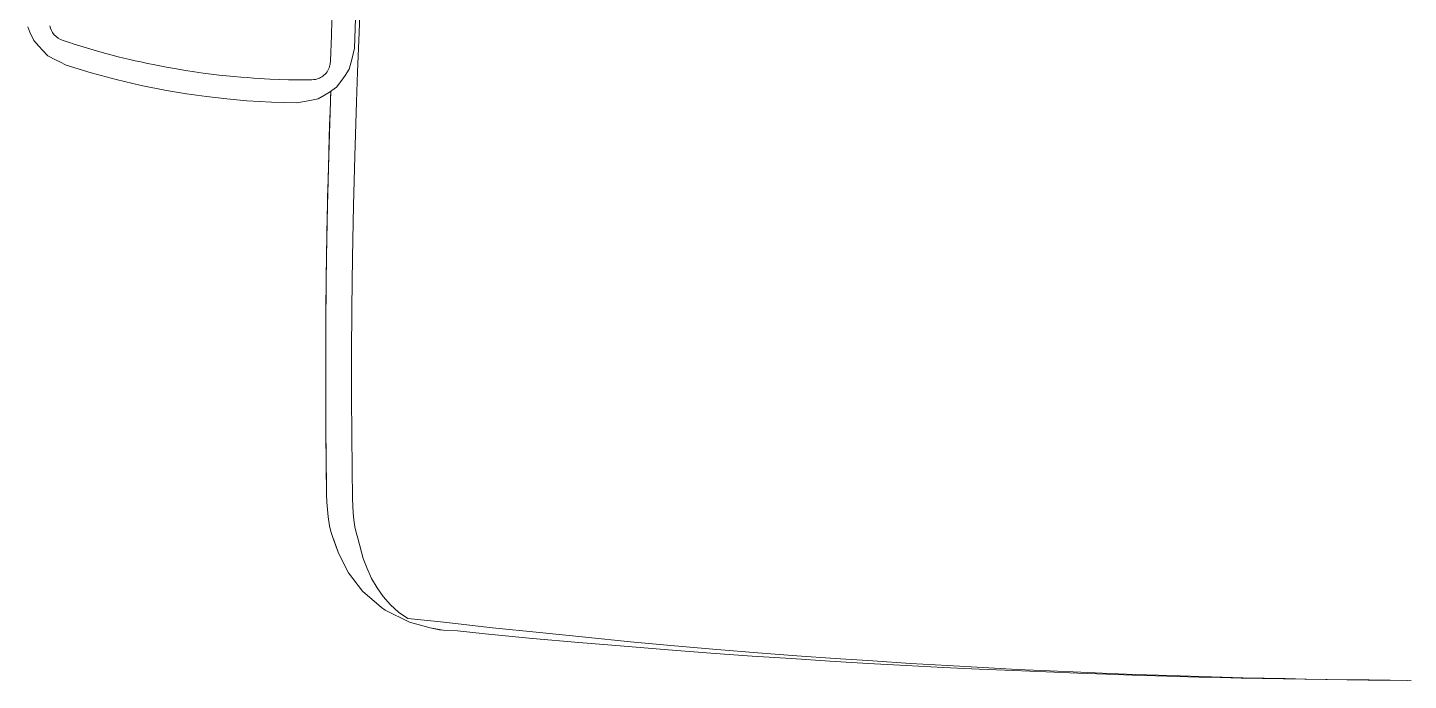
# Model space of a CAD drawing. Header units: inches. Extents: x 14 to 610, y 9 to 600.
# Drawn here: x 452.69 to 463.88, y 536.68 to 541.97 of the extents above; entities that cross this region are included whole.
import ezdxf
from ezdxf.enums import TextEntityAlignment as Align

# ---------------------------------------------------------------- set-up
doc = ezdxf.new("R2010")
doc.units = ezdxf.units.IN
doc.header["$MEASUREMENT"] = 0
doc.layers.add('A-FURN', color=7, linetype='Continuous')
doc.styles.get("Standard").update_dxf_attribs({"font": 'arial.ttf'})

# ---------------------------------------------------------------- blocks, each defined once
blk = doc.blocks.new('P_5CS712HBBK')
at = {"color": 0, "linetype": 'Continuous', "lineweight": 0}
for p, q in [((-9.321, 6.673), (-9.337, 6.238)), ((-9.337, 6.238), (-9.321, 6.673)), ((-9.522, 6.367), (-9.517, 6.496)), ((-9.522, 6.367), (-9.517, 6.496)), ((-9.29, 6.566), (-9.302, 6.299)), ((-9.29, 6.566), (-9.302, 6.299)), ((-11.968, 6.367), (-11.985, 6.409)), ((-11.806, 6.419), (-11.799, 6.398)), ((-11.806, 6.419), (-11.799, 6.398)), ((-11.799, 6.398), (-11.792, 6.38)), ((-11.799, 6.398), (-11.792, 6.38)), ((-11.792, 6.38), (-11.783, 6.363)), ((-11.792, 6.38), (-11.783, 6.363)), ((-11.968, 6.367), (-11.936, 6.298)), ((-11.895, 6.253), (-11.936, 6.298)), ((-11.783, 6.363), (-11.77, 6.346)), ((-11.783, 6.363), (-11.77, 6.346)), ((-11.77, 6.346), (-11.755, 6.331)), ((-11.77, 6.346), (-11.755, 6.331)), ((-11.755, 6.331), (-11.738, 6.318)), ((-11.755, 6.331), (-11.738, 6.318)), ((-11.738, 6.318), (-11.719, 6.308)), ((-11.738, 6.318), (-11.719, 6.308)), ((-11.719, 6.308), (-11.698, 6.3)), ((-11.719, 6.308), (-11.698, 6.3)), ((-11.698, 6.3), (-11.674, 6.292)), ((-11.698, 6.3), (-11.674, 6.292)), ((-11.674, 6.292), (-11.647, 6.283)), ((-11.674, 6.292), (-11.647, 6.283)), ((-11.647, 6.283), (-11.617, 6.273)), ((-11.617, 6.273), (-11.647, 6.283)), ((-11.617, 6.273), (-11.561, 6.256)), ((-11.617, 6.273), (-11.561, 6.256)), ((-9.526, 6.245), (-9.522, 6.367)), ((-9.526, 6.245), (-9.522, 6.367)), ((-9.302, 6.299), (-9.313, 6.044)), ((-9.302, 6.299), (-9.313, 6.044)), ((-11.864, 6.22), (-11.895, 6.253)), ((-11.864, 6.22), (-11.895, 6.253)), ((-11.864, 6.22), (-11.821, 6.176)), ((-11.754, 6.14), (-11.821, 6.176)), ((-11.561, 6.256), (-11.507, 6.239)), ((-11.561, 6.256), (-11.507, 6.239)), ((-11.507, 6.239), (-11.453, 6.223)), ((-11.507, 6.239), (-11.453, 6.223)), ((-11.453, 6.223), (-11.401, 6.208)), ((-11.453, 6.223), (-11.401, 6.208)), ((-11.401, 6.208), (-11.351, 6.194)), ((-11.401, 6.208), (-11.351, 6.194)), ((-11.351, 6.194), (-11.301, 6.18)), ((-11.351, 6.194), (-11.301, 6.18)), ((-11.301, 6.18), (-11.252, 6.168)), ((-11.301, 6.18), (-11.252, 6.168)), ((-11.252, 6.168), (-11.205, 6.156)), ((-11.252, 6.168), (-11.205, 6.156)), ((-11.205, 6.156), (-11.158, 6.145)), ((-11.205, 6.156), (-11.158, 6.145)), ((-9.531, 6.149), (-9.53, 6.161)), ((-9.531, 6.149), (-9.53, 6.161)), ((-9.53, 6.161), (-9.529, 6.174)), ((-9.53, 6.161), (-9.529, 6.174)), ((-9.529, 6.187), (-9.528, 6.2)), ((-9.529, 6.187), (-9.528, 6.2)), ((-9.529, 6.174), (-9.529, 6.187)), ((-9.529, 6.174), (-9.529, 6.187)), ((-9.528, 6.2), (-9.527, 6.215)), ((-9.528, 6.2), (-9.527, 6.215)), ((-9.526, 6.245), (-9.527, 6.229)), ((-9.527, 6.229), (-9.526, 6.245)), ((-9.527, 6.215), (-9.527, 6.229)), ((-9.527, 6.215), (-9.527, 6.229)), ((-9.348, 6.191), (-9.357, 6.145)), ((-9.357, 6.145), (-9.348, 6.191)), ((-9.337, 6.238), (-9.348, 6.191)), ((-9.337, 6.238), (-9.348, 6.191)), ((-11.724, 6.125), (-11.754, 6.14)), ((-11.724, 6.125), (-11.754, 6.14)), ((-11.673, 6.099), (-11.724, 6.125)), ((-11.673, 6.099), (-11.724, 6.125)), ((-11.471, 6.037), (-11.673, 6.099)), ((-11.673, 6.099), (-11.471, 6.037)), ((-11.158, 6.145), (-11.113, 6.135)), ((-11.158, 6.145), (-11.113, 6.135)), ((-11.113, 6.135), (-11.068, 6.125)), ((-11.113, 6.135), (-11.068, 6.125)), ((-11.068, 6.125), (-11.024, 6.115)), ((-11.068, 6.125), (-11.024, 6.115)), ((-11.024, 6.115), (-10.94, 6.098)), ((-11.024, 6.115), (-10.94, 6.098)), ((-10.94, 6.098), (-10.859, 6.083)), ((-10.94, 6.098), (-10.859, 6.083)), ((-10.859, 6.083), (-10.78, 6.069)), ((-10.859, 6.083), (-10.78, 6.069)), ((-10.78, 6.069), (-10.705, 6.056)), ((-10.78, 6.069), (-10.705, 6.056)), ((-10.705, 6.056), (-10.633, 6.045)), ((-10.705, 6.056), (-10.633, 6.045)), ((-10.633, 6.045), (-10.564, 6.035)), ((-10.633, 6.045), (-10.564, 6.035)), ((-9.567, 6.035), (-9.559, 6.046)), ((-9.567, 6.035), (-9.559, 6.046)), ((-9.559, 6.046), (-9.552, 6.057)), ((-9.559, 6.046), (-9.552, 6.057)), ((-9.552, 6.057), (-9.547, 6.067)), ((-9.552, 6.057), (-9.547, 6.067)), ((-9.547, 6.067), (-9.542, 6.078)), ((-9.547, 6.067), (-9.542, 6.078)), ((-9.542, 6.078), (-9.539, 6.088)), ((-9.542, 6.078), (-9.539, 6.088)), ((-9.539, 6.088), (-9.536, 6.098)), ((-9.539, 6.088), (-9.536, 6.098)), ((-9.536, 6.098), (-9.534, 6.107)), ((-9.536, 6.098), (-9.534, 6.107)), ((-9.534, 6.107), (-9.533, 6.117)), ((-9.534, 6.107), (-9.533, 6.117)), ((-9.533, 6.117), (-9.532, 6.127)), ((-9.533, 6.117), (-9.532, 6.127)), ((-9.532, 6.127), (-9.531, 6.138)), ((-9.532, 6.127), (-9.531, 6.138)), ((-9.531, 6.138), (-9.531, 6.149)), ((-9.531, 6.138), (-9.531, 6.149)), ((-9.412, 6.016), (-9.379, 6.066)), ((-9.357, 6.145), (-9.379, 6.066)), ((-9.313, 6.044), (-9.321, 5.802)), ((-9.313, 6.044), (-9.321, 5.802)), ((-11.268, 5.983), (-11.471, 6.037)), ((-11.268, 5.983), (-11.471, 6.037)), ((-11.064, 5.935), (-11.268, 5.983)), ((-11.064, 5.935), (-11.268, 5.983)), ((-10.859, 5.894), (-11.064, 5.935)), ((-10.859, 5.894), (-11.064, 5.935)), ((-10.564, 6.035), (-10.498, 6.026)), ((-10.564, 6.035), (-10.498, 6.026)), ((-10.498, 6.026), (-10.434, 6.019)), ((-10.498, 6.026), (-10.434, 6.019)), ((-10.434, 6.019), (-10.373, 6.012)), ((-10.434, 6.019), (-10.373, 6.012)), ((-10.373, 6.012), (-10.314, 6.007)), ((-10.373, 6.012), (-10.314, 6.007)), ((-10.314, 6.007), (-10.258, 6.002)), ((-10.314, 6.007), (-10.258, 6.002)), ((-10.258, 6.002), (-10.206, 5.998)), ((-10.258, 6.002), (-10.206, 5.998)), ((-10.206, 5.998), (-10.156, 5.994)), ((-10.206, 5.998), (-10.156, 5.994)), ((-10.156, 5.994), (-10.109, 5.991)), ((-10.156, 5.994), (-10.109, 5.991)), ((-10.109, 5.991), (-10.022, 5.987)), ((-10.109, 5.991), (-10.022, 5.987)), ((-10.022, 5.987), (-9.943, 5.984)), ((-10.022, 5.987), (-9.943, 5.984)), ((-9.943, 5.984), (-9.871, 5.981)), ((-9.943, 5.984), (-9.871, 5.981)), ((-9.804, 5.98), (-9.871, 5.981)), ((-9.804, 5.98), (-9.871, 5.981)), ((-9.804, 5.98), (-9.791, 5.98)), ((-9.804, 5.98), (-9.791, 5.98)), ((-9.791, 5.98), (-9.779, 5.98)), ((-9.791, 5.98), (-9.779, 5.98)), ((-9.779, 5.98), (-9.767, 5.98)), ((-9.779, 5.98), (-9.767, 5.98)), ((-9.767, 5.98), (-9.756, 5.98)), ((-9.767, 5.98), (-9.756, 5.98)), ((-9.756, 5.98), (-9.745, 5.98)), ((-9.756, 5.98), (-9.745, 5.98)), ((-9.745, 5.98), (-9.734, 5.98)), ((-9.745, 5.98), (-9.734, 5.98)), ((-9.734, 5.98), (-9.724, 5.98)), ((-9.734, 5.98), (-9.724, 5.98)), ((-9.724, 5.98), (-9.715, 5.98)), ((-9.724, 5.98), (-9.715, 5.98)), ((-9.715, 5.98), (-9.705, 5.98)), ((-9.715, 5.98), (-9.705, 5.98)), ((-9.705, 5.98), (-9.697, 5.981)), ((-9.705, 5.98), (-9.697, 5.981)), ((-9.697, 5.981), (-9.681, 5.981)), ((-9.697, 5.981), (-9.681, 5.981)), ((-9.681, 5.981), (-9.667, 5.982)), ((-9.681, 5.981), (-9.667, 5.982)), ((-9.667, 5.982), (-9.652, 5.984)), ((-9.667, 5.982), (-9.652, 5.984)), ((-9.652, 5.984), (-9.637, 5.988)), ((-9.652, 5.984), (-9.637, 5.988)), ((-9.637, 5.988), (-9.629, 5.991)), ((-9.637, 5.988), (-9.629, 5.991)), ((-9.629, 5.991), (-9.62, 5.994)), ((-9.629, 5.991), (-9.62, 5.994)), ((-9.62, 5.994), (-9.611, 5.999)), ((-9.62, 5.994), (-9.611, 5.999)), ((-9.611, 5.999), (-9.602, 6.004)), ((-9.611, 5.999), (-9.602, 6.004)), ((-9.602, 6.004), (-9.594, 6.01)), ((-9.602, 6.004), (-9.594, 6.01)), ((-9.594, 6.01), (-9.584, 6.017)), ((-9.594, 6.01), (-9.584, 6.017)), ((-9.584, 6.017), (-9.575, 6.026)), ((-9.584, 6.017), (-9.575, 6.026)), ((-9.575, 6.026), (-9.567, 6.035)), ((-9.575, 6.026), (-9.567, 6.035)), ((-9.438, 5.978), (-9.482, 5.921)), ((-9.412, 6.016), (-9.438, 5.978)), ((-9.438, 5.978), (-9.412, 6.016)), ((-10.697, 5.867), (-10.859, 5.894)), ((-10.697, 5.867), (-10.859, 5.894)), ((-10.535, 5.844), (-10.697, 5.867)), ((-10.535, 5.844), (-10.697, 5.867)), ((-10.372, 5.826), (-10.535, 5.844)), ((-10.372, 5.826), (-10.535, 5.844)), ((-10.209, 5.811), (-10.372, 5.826)), ((-10.209, 5.811), (-10.372, 5.826)), ((-9.712, 5.809), (-9.631, 5.826)), ((-9.58, 5.857), (-9.631, 5.826)), ((-9.54, 5.881), (-9.58, 5.857)), ((-9.58, 5.857), (-9.54, 5.881)), ((-9.54, 5.881), (-9.482, 5.921)), ((-9.528, 5.89), (-9.531, 5.807)), ((-9.531, 5.807), (-9.528, 5.89)), ((-9.531, 5.807), (-9.53, 5.831)), ((-9.528, 5.889), (-9.53, 5.831)), ((-9.53, 5.831), (-9.528, 5.889)), ((-10.008, 5.8), (-10.209, 5.811)), ((-10.008, 5.8), (-10.209, 5.811)), ((-9.805, 5.794), (-10.008, 5.8)), ((-9.805, 5.794), (-10.008, 5.8)), ((-9.758, 5.802), (-9.805, 5.794)), ((-9.805, 5.794), (-9.758, 5.802)), ((-9.712, 5.809), (-9.758, 5.802)), ((-9.758, 5.802), (-9.712, 5.809)), ((-9.531, 5.807), (-9.545, 5.365)), ((-9.545, 5.365), (-9.531, 5.807)), ((-9.534, 5.723), (-9.538, 5.615)), ((-9.538, 5.615), (-9.534, 5.723)), ((-9.531, 5.807), (-9.534, 5.723)), ((-9.321, 5.802), (-9.335, 5.362)), ((-9.321, 5.802), (-9.335, 5.362)), ((-9.538, 5.615), (-9.541, 5.508)), ((-9.541, 5.508), (-9.538, 5.615)), ((-9.541, 5.508), (-9.544, 5.401)), ((-9.544, 5.401), (-9.541, 5.508)), ((-9.545, 5.365), (-9.544, 5.401)), ((-9.545, 5.365), (-9.555, 4.961)), ((-9.555, 4.961), (-9.545, 5.365)), ((-9.547, 5.29), (-9.55, 5.167)), ((-9.55, 5.167), (-9.547, 5.29)), ((-9.545, 5.365), (-9.547, 5.29)), ((-9.335, 5.362), (-9.345, 4.96)), ((-9.335, 5.362), (-9.345, 4.96)), ((-9.55, 5.167), (-9.554, 5.029)), ((-9.554, 5.029), (-9.55, 5.167)), ((-9.555, 4.961), (-9.563, 4.544)), ((-9.563, 4.544), (-9.555, 4.961)), ((-9.555, 4.961), (-9.557, 4.878)), ((-9.555, 4.961), (-9.554, 5.029)), ((-9.345, 4.96), (-9.353, 4.543)), ((-9.345, 4.96), (-9.353, 4.543)), ((-9.557, 4.878), (-9.56, 4.719)), ((-9.56, 4.719), (-9.557, 4.878)), ((-9.56, 4.719), (-9.563, 4.552)), ((-9.563, 4.552), (-9.56, 4.719)), ((-9.563, 4.544), (-9.568, 4.132)), ((-9.568, 4.132), (-9.563, 4.544)), ((-9.563, 4.544), (-9.565, 4.375)), ((-9.563, 4.544), (-9.563, 4.552)), ((-9.353, 4.543), (-9.358, 4.128)), ((-9.353, 4.543), (-9.358, 4.128)), ((-9.565, 4.375), (-9.567, 4.187)), ((-9.567, 4.187), (-9.565, 4.375)), ((-9.568, 4.132), (-9.567, 4.187)), ((-9.568, 4.132), (-9.57, 3.761)), ((-9.57, 3.761), (-9.568, 4.132)), ((-9.568, 4.132), (-9.569, 3.985)), ((-9.358, 4.128), (-9.36, 3.752)), ((-9.358, 4.128), (-9.36, 3.752)), ((-9.57, 3.761), (-9.569, 3.985)), ((-9.569, 3.985), (-9.569, 3.88)), ((-9.569, 3.88), (-9.569, 3.985)), ((-9.569, 3.88), (-9.57, 3.772)), ((-9.57, 3.772), (-9.569, 3.88)), ((-9.57, 3.772), (-9.57, 3.765)), ((-9.57, 3.765), (-9.57, 3.772)), ((-9.57, 3.761), (-9.57, 3.425)), ((-9.57, 3.425), (-9.57, 3.761)), ((-9.57, 3.755), (-9.57, 3.663)), ((-9.57, 3.663), (-9.57, 3.755)), ((-9.36, 3.752), (-9.36, 3.411)), ((-9.36, 3.752), (-9.36, 3.411)), ((-9.57, 3.663), (-9.57, 3.555)), ((-9.57, 3.555), (-9.57, 3.663)), ((-9.57, 3.555), (-9.57, 3.45)), ((-9.57, 3.45), (-9.57, 3.555)), ((-9.57, 3.45), (-9.57, 3.432)), ((-9.57, 3.432), (-9.57, 3.45)), ((-9.57, 3.425), (-9.568, 3.123)), ((-9.568, 3.123), (-9.57, 3.425)), ((-9.57, 3.415), (-9.569, 3.346)), ((-9.569, 3.346), (-9.57, 3.415)), ((-9.36, 3.411), (-9.358, 3.102)), ((-9.36, 3.411), (-9.358, 3.102)), ((-9.569, 3.346), (-9.569, 3.218)), ((-9.569, 3.346), (-9.569, 3.218)), ((-9.569, 3.218), (-9.568, 3.137)), ((-9.568, 3.137), (-9.569, 3.218)), ((-9.568, 3.123), (-9.566, 2.855)), ((-9.566, 2.855), (-9.568, 3.123)), ((-9.568, 3.113), (-9.568, 3.093)), ((-9.568, 3.093), (-9.568, 3.113)), ((-9.568, 3.101), (-9.568, 3.093)), ((-9.568, 3.093), (-9.567, 2.971)), ((-9.567, 2.971), (-9.568, 3.093)), ((-9.358, 3.102), (-9.356, 2.826)), ((-9.358, 3.102), (-9.356, 2.826)), ((-9.567, 3.013), (-9.567, 2.971)), ((-9.567, 2.971), (-9.566, 2.858)), ((-9.566, 2.858), (-9.567, 2.971)), ((-9.566, 2.855), (-9.564, 2.734)), ((-9.566, 2.855), (-9.562, 2.619)), ((-9.562, 2.619), (-9.566, 2.855)), ((-9.566, 2.853), (-9.566, 2.851)), ((-9.566, 2.851), (-9.566, 2.853)), ((-9.566, 2.852), (-9.566, 2.851)), ((-9.566, 2.851), (-9.564, 2.734)), ((-9.564, 2.734), (-9.566, 2.851)), ((-9.353, 2.583), (-9.356, 2.826)), ((-9.353, 2.583), (-9.356, 2.826)), ((-9.562, 2.619), (-9.564, 2.734)), ((-9.562, 2.619), (-9.564, 2.734)), ((-9.562, 2.619), (-9.56, 2.557)), ((-9.56, 2.557), (-9.562, 2.619)), ((-9.353, 2.583), (-9.351, 2.526)), ((-9.353, 2.583), (-9.351, 2.526)), ((-9.56, 2.557), (-9.556, 2.497)), ((-9.556, 2.497), (-9.56, 2.557)), ((-9.556, 2.497), (-9.55, 2.436)), ((-9.55, 2.436), (-9.556, 2.497)), ((-9.351, 2.526), (-9.347, 2.469)), ((-9.351, 2.526), (-9.347, 2.469)), ((-9.347, 2.469), (-9.342, 2.412)), ((-9.347, 2.469), (-9.342, 2.412)), ((-9.55, 2.436), (-9.539, 2.365)), ((-9.539, 2.365), (-9.55, 2.436)), ((-9.527, 2.317), (-9.539, 2.365)), ((-9.539, 2.365), (-9.527, 2.317)), ((-9.342, 2.412), (-9.335, 2.356)), ((-9.342, 2.412), (-9.335, 2.356)), ((-9.323, 2.31), (-9.335, 2.356)), ((-9.323, 2.31), (-9.335, 2.356)), ((-9.512, 2.269), (-9.527, 2.317)), ((-9.527, 2.317), (-9.512, 2.269)), ((-9.503, 2.251), (-9.512, 2.269)), ((-9.467, 2.143), (-9.512, 2.269)), ((-9.512, 2.269), (-9.503, 2.251)), ((-9.467, 2.143), (-9.503, 2.251)), ((-9.31, 2.265), (-9.323, 2.31)), ((-9.31, 2.265), (-9.323, 2.31)), ((-9.31, 2.265), (-9.265, 2.1)), ((-9.31, 2.265), (-9.265, 2.1)), ((-9.385, 1.983), (-9.467, 2.143)), ((-9.265, 2.1), (-9.234, 2.018)), ((-9.234, 2.018), (-9.265, 2.1)), ((-9.234, 2.018), (-9.198, 1.938)), ((-9.198, 1.938), (-9.234, 2.018)), ((-9.271, 1.834), (-9.385, 1.983)), ((-9.198, 1.938), (-9.154, 1.862)), ((-9.154, 1.862), (-9.198, 1.938)), ((-9.118, 1.703), (-9.271, 1.834)), ((-9.154, 1.862), (-9.104, 1.79)), ((-9.104, 1.79), (-9.154, 1.862)), ((-9.118, 1.703), (-9.088, 1.681)), ((-9.104, 1.79), (-9.045, 1.723)), ((-9.045, 1.723), (-9.104, 1.79)), ((-8.89, 1.582), (-9.088, 1.681)), ((-9.045, 1.723), (-8.979, 1.663)), ((-8.979, 1.663), (-9.045, 1.723)), ((-8.979, 1.663), (-8.903, 1.612)), ((-8.903, 1.612), (-8.979, 1.663)), ((-8.612, 1.583), (-8.903, 1.612)), ((-8.89, 1.582), (-8.723, 1.538)), ((-8.612, 1.583), (-8.217, 1.538)), ((-8.648, 1.522), (-8.723, 1.538)), ((-8.618, 1.518), (-8.723, 1.538)), ((-8.648, 1.522), (-8.618, 1.518)), ((-8.618, 1.518), (-8.501, 1.512)), ((-8.501, 1.512), (-8.618, 1.518)), ((-8.277, 1.488), (-8.501, 1.512)), ((-8.277, 1.488), (-7.893, 1.451)), ((-8.217, 1.538), (-7.836, 1.498)), ((-7.836, 1.498), (-7.464, 1.46)), ((-7.464, 1.46), (-7.099, 1.424)), ((-7.893, 1.451), (-7.518, 1.418)), ((-7.518, 1.418), (-7.151, 1.387)), ((-7.151, 1.387), (-6.794, 1.358)), ((-7.099, 1.424), (-6.744, 1.392)), ((-6.794, 1.358), (-6.448, 1.332)), ((-6.744, 1.392), (-6.4, 1.362)), ((-6.4, 1.362), (-6.069, 1.335)), ((-6.448, 1.332), (-6.114, 1.308)), ((-6.114, 1.308), (-5.794, 1.287)), ((-6.069, 1.335), (-5.751, 1.311)), ((-5.794, 1.287), (-5.483, 1.267)), ((-5.751, 1.311), (-5.442, 1.289)), ((-5.483, 1.267), (-5.174, 1.249)), ((-5.442, 1.289), (-5.136, 1.268)), ((-5.174, 1.249), (-4.867, 1.232)), ((-5.136, 1.268), (-4.83, 1.248)), ((-4.867, 1.232), (-4.565, 1.216)), ((-4.83, 1.248), (-4.531, 1.231)), ((-4.565, 1.216), (-4.275, 1.202)), ((-4.531, 1.231), (-4.243, 1.215)), ((-4.275, 1.202), (-3.997, 1.19)), ((-4.243, 1.215), (-3.967, 1.2)), ((-3.997, 1.19), (-3.73, 1.179)), ((-3.967, 1.2), (-3.702, 1.188)), ((-3.73, 1.179), (-3.475, 1.169)), ((-3.702, 1.188), (-3.449, 1.177)), ((-3.475, 1.169), (-3.241, 1.16)), ((-3.449, 1.177), (-3.217, 1.167)), ((-3.241, 1.16), (-3.032, 1.153)), ((-3.217, 1.167), (-3.009, 1.159)), ((-3.032, 1.153), (-2.842, 1.147)), ((-3.009, 1.159), (-2.821, 1.153)), ((-2.842, 1.147), (-2.666, 1.142)), ((-2.821, 1.153), (-2.646, 1.147)), ((-2.666, 1.142), (-2.494, 1.138)), ((-2.646, 1.147), (-2.475, 1.142)), ((-2.494, 1.138), (-2.322, 1.134)), ((-2.475, 1.142), (-2.305, 1.137)), ((-2.322, 1.134), (-2.151, 1.13)), ((-2.305, 1.137), (-2.134, 1.132)), ((-2.151, 1.13), (-1.979, 1.126)), ((-2.134, 1.132), (-1.964, 1.128)), ((-1.979, 1.126), (-1.808, 1.123)), ((-1.964, 1.128), (-1.794, 1.125)), ((-1.808, 1.123), (-1.636, 1.12)), ((-1.794, 1.125), (-1.624, 1.121)), ((-1.636, 1.12), (-1.465, 1.117)), ((-1.624, 1.121), (-1.454, 1.118)), ((-1.465, 1.117), (-1.294, 1.115)), ((-1.454, 1.118), (-1.284, 1.116)), ((-1.294, 1.115), (-1.122, 1.113)), ((-1.284, 1.116), (-1.114, 1.114)), ((-1.122, 1.113), (-0.95, 1.112)), ((-1.114, 1.114), (-0.943, 1.112)), ((-0.95, 1.112), (-0.801, 1.111)), ((-0.943, 1.112), (-0.773, 1.111))]:
    blk.add_line(p, q, dxfattribs=at)
at = {"layer": 'A-FURN'}
blk.add_attdef('CAPTG', text='', height=7, dxfattribs=at).set_placement((-1, -3.819), align=Align.CENTER)
at = {"layer": 'A-FURN', "flags": 1}
for tag in ['CAPPN', 'CAPPD', 'CAPMG', 'CAPMC', 'CAPGC', 'CAPALIAS1', 'CAPALIAS2', 'CAPALIAS3', 'CAPBLDG', 'CAPFLOOR', 'CAPDEPT', 'CAPPERSON', 'CAPPL', 'CAPQT', 'CAPDH']:
    blk.add_attdef(tag, (0, 0), '', height=0.001, dxfattribs=at)

msp = doc.modelspace()

# ---------------------------------------------------------------- block references
at = {"layer": 'A-FURN'}
msp.add_blockref('P_5CS712HBBK', (464.67983, 535.56907), dxfattribs=at)

doc.saveas('drawing.dxf')
